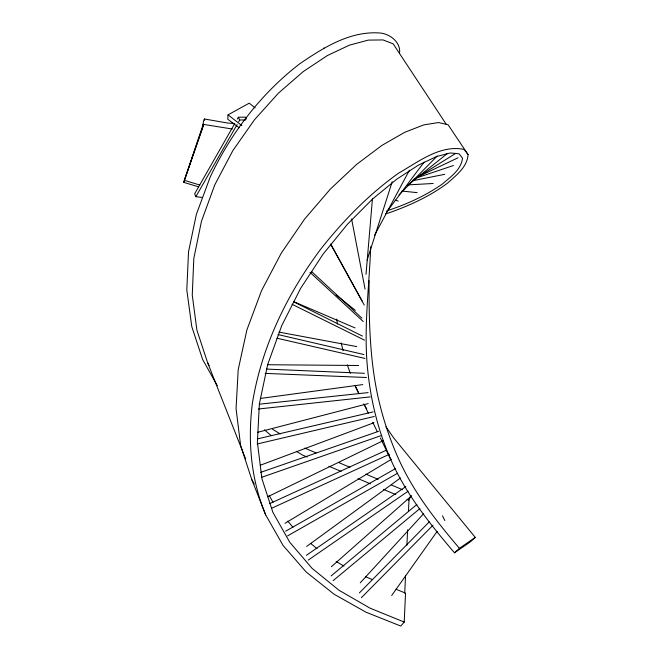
<?xml version="1.0" encoding="UTF-8"?>
<svg xmlns="http://www.w3.org/2000/svg" width="659" height="659" viewBox="0 0 659 659"><rect width="100%" height="100%" fill="white"/><g stroke="black" fill="none" stroke-linecap="round" stroke-linejoin="round"><path stroke-width="0.99" d="M370.704 246.688C369.155 289.243 362.994 331.889 368.192 374.469C371.445 403.324 378.694 431.703 390.235 458.367C405.491 493.657 429.783 523.773 454.496 552.81L470.435 541.789L475.271 537.398L393.942 438.268L385.96 426.851M404.733 593.116L405.524 575.76M406.924 545.125L407.624 529.811M408.465 511.425L408.984 500.197L407.097 499.398M385.54 213.804L388.406 213.022C409.412 205.699 429.825 196.366 447.716 183.004C456.267 175.228 467.206 167.147 468.063 154.626L448.054 124.708L438.532 122.549L423.91 124.839L404.75 132.286L381.932 145.392L356.659 164.363L330.381 189.051L304.697 218.953L281.245 253.196L261.557 290.619L246.894 329.904L238.212 369.666L236.062 408.58L240.626 445.492L251.738 479.472L265.692 514.918L283.115 545.495L306.147 571.979L334.039 594.187L365.984 612.195L400.779 626.05L404.222 622.071L405.524 593.141L396.059 589.253M255.14 107.919L249.242 103.175L228.014 114.847L227.783 119.221L239.159 127.797M366.009 274.317L372.459 198.68M202.783 126.223L203.203 124.345L203.664 124.411L203.12 126.404M198.285 186.736L183.729 182.354L203.203 124.345L232.363 129.032M367.145 260.091L392.196 181.76M203.664 124.411L184.281 180.311L199.792 185.031M183.729 182.354L202.783 127.368M374.46 235.485L409.428 170.22M234.777 123.497L194.644 193.861L195.863 196.662A141.578 102.664 -27.4 0 0 202.544 197.453M237.322 119.048L238.336 117.261L245.395 117.145L246.318 118.974M195.863 196.662L237.149 124.477M238.682 121.808L239.703 120.02L238.336 117.261M391.677 595.514L437.148 531.368M386.569 212.091L424.116 162.098M360.242 582.828L423.655 513.666M399.008 194.907L437.23 156.018M359.361 592.927L429.207 521.912M361.404 597.68L432.979 525.215M454.496 552.81L459.414 548.329L475.271 537.398M331.411 566.707L411.727 495.683M331.115 575.933L416.85 504.489M333.1 580.678L419.931 508.534M407.344 185.459L447.535 153.39M306.657 546.435L400.433 477.989M306.344 555.348L405.862 486.556M308.272 560.076L408.11 491.194M399.502 53.346C401.142 42.621 390.35 34.177 380.63 33.049C350.588 30.487 323.52 47.539 299.738 63.799C261.104 93.562 230.839 133.118 210.163 177.156L196.374 214.307L188.54 251.763L186.802 289.869L191.769 326.559L202.642 359.534L217.322 385.713M323.61 48.28L324.129 47.942M413.177 179.94L455.69 153.382M284.985 523.304L391.421 459.274M285.652 531.203L395.392 468.664M287.53 535.924L397.641 473.211M267.743 496.746L382.961 440.78M416.488 177.518L458.087 157.748M269.613 503.657L386.281 450.229M271.475 508.344L389.395 454.29M260.289 465.246L373.941 422.732M386.948 210.789C406.603 204.348 425.623 195.797 442.584 183.861C450.657 176.785 461.259 169.742 462.494 158.135L459.002 153.769L450.286 152.954L436.62 156.496L418.523 165.071L396.858 179.116L372.78 198.812L347.672 223.994L323.091 254.135L300.619 288.387L281.731 325.628L267.669 364.575L259.366 403.893L257.389 442.321L261.936 478.747L272.867 512.29L289.787 542.291L312.094 568.355L339.072 590.299L369.913 608.1L404.222 622.071M260.626 472.379L378.554 431.332M261.516 477.355L381.668 435.426M416.587 177.922L453.483 165.508M257.422 432.362L368.208 403.596M257.125 443.993L374.287 416.48M257.257 438.935L373.167 411.891M412.732 180.714L444.734 174.322M260.33 398.464L362.788 384.592M258.361 409.017L370.267 396.891M259.605 404.165L368.134 392.607M407.567 184.915L433.161 183.482M239.703 120.02L245.766 119.913M267.661 364.732L358.653 365.49M265.149 373.381L366.511 377.5M266.31 369.073L364.427 373.291M233.129 123.324L227.998 123.093L204.438 118.991M401.833 191.036L417.163 192.65M278.93 332.087L356.75 346.593M276.961 338.207L364.979 358.447M278.016 334.566L363.916 354.55M395.268 200.204L398.209 201.086M365.745 576.814L372.376 579.533M307.201 457.041L302.489 455.039L296.361 451.349M328.874 466.234L341.123 471.424M358.092 478.615L370.342 483.813M383.538 489.406L395.787 494.604M304.779 448.095L316.073 452.898M338.644 462.511L349.937 467.322M365.926 474.126L378.151 479.34M391.322 484.942L402.608 489.752M293.708 301.649L355.053 327.918M291.937 304.219L364.493 340.143M293.626 301.806L362.442 336.09M336.181 561.517L343.982 566.073M272.538 429.248L280.264 433.96M228.014 114.847L241.837 125.564M336.057 294.927L355.3 310.331M310.768 543.51L317.02 548.65M264.374 429.8L271.302 435.657M309.994 272.315L363.233 321.501M311.715 271.665L361.948 318.215M287.777 521.162L292.958 527.258M459.414 548.329C435.747 520.486 412.946 491.383 398.069 457.741C389.51 438.424 382.879 418.317 378.2 397.715C369.666 359.312 368.908 319.829 369.073 280.66M468.063 154.626L464.282 149.453C440.237 144.354 418.136 162.032 398.489 173.235C368.62 194.537 342.927 220.954 320.282 249.712C286.459 295.166 261.302 347.557 252.315 403.794C247.652 441.357 251.03 479.793 265.692 514.918M446.374 124.493L393.184 43.881L383.044 39.927L368.249 40.117L349.394 45.166L327.35 55.57L303.272 71.567L278.502 93.084L254.531 119.699L232.825 150.639L214.76 184.891L201.481 221.226L193.82 258.386L192.255 295.092L196.926 330.225L207.676 362.845L245.609 458.87M366.692 408.901L364.221 404.453M251.738 479.472L254.267 483.937M269.094 495.304L273.024 502.306M207.676 362.845L209.167 365.514M330.975 244.514L362.244 301.179M330.563 244.028L364.254 305.084M442.453 515.791L444.825 520.536M355.028 385.367L358.875 393.571M355.753 387.228L358.891 393.695M363.817 403.86L368.29 413.094M372.772 422.337L377.245 431.579M380.383 438.046L390.235 458.367M350.316 373.282L347.293 364.88M343.084 350.72L341.181 342.911M351.609 218.961L365.053 289.087M336.79 319.104L337.457 324.039M410.582 495.65A4.951 1.598 -68.6 0 1 408.811 500.296M203.054 126.413A3.88 0.544 -81 0 1 203.689 120.622A3.88 0.544 -81 0 1 204.603 120.342"/></g></svg>
